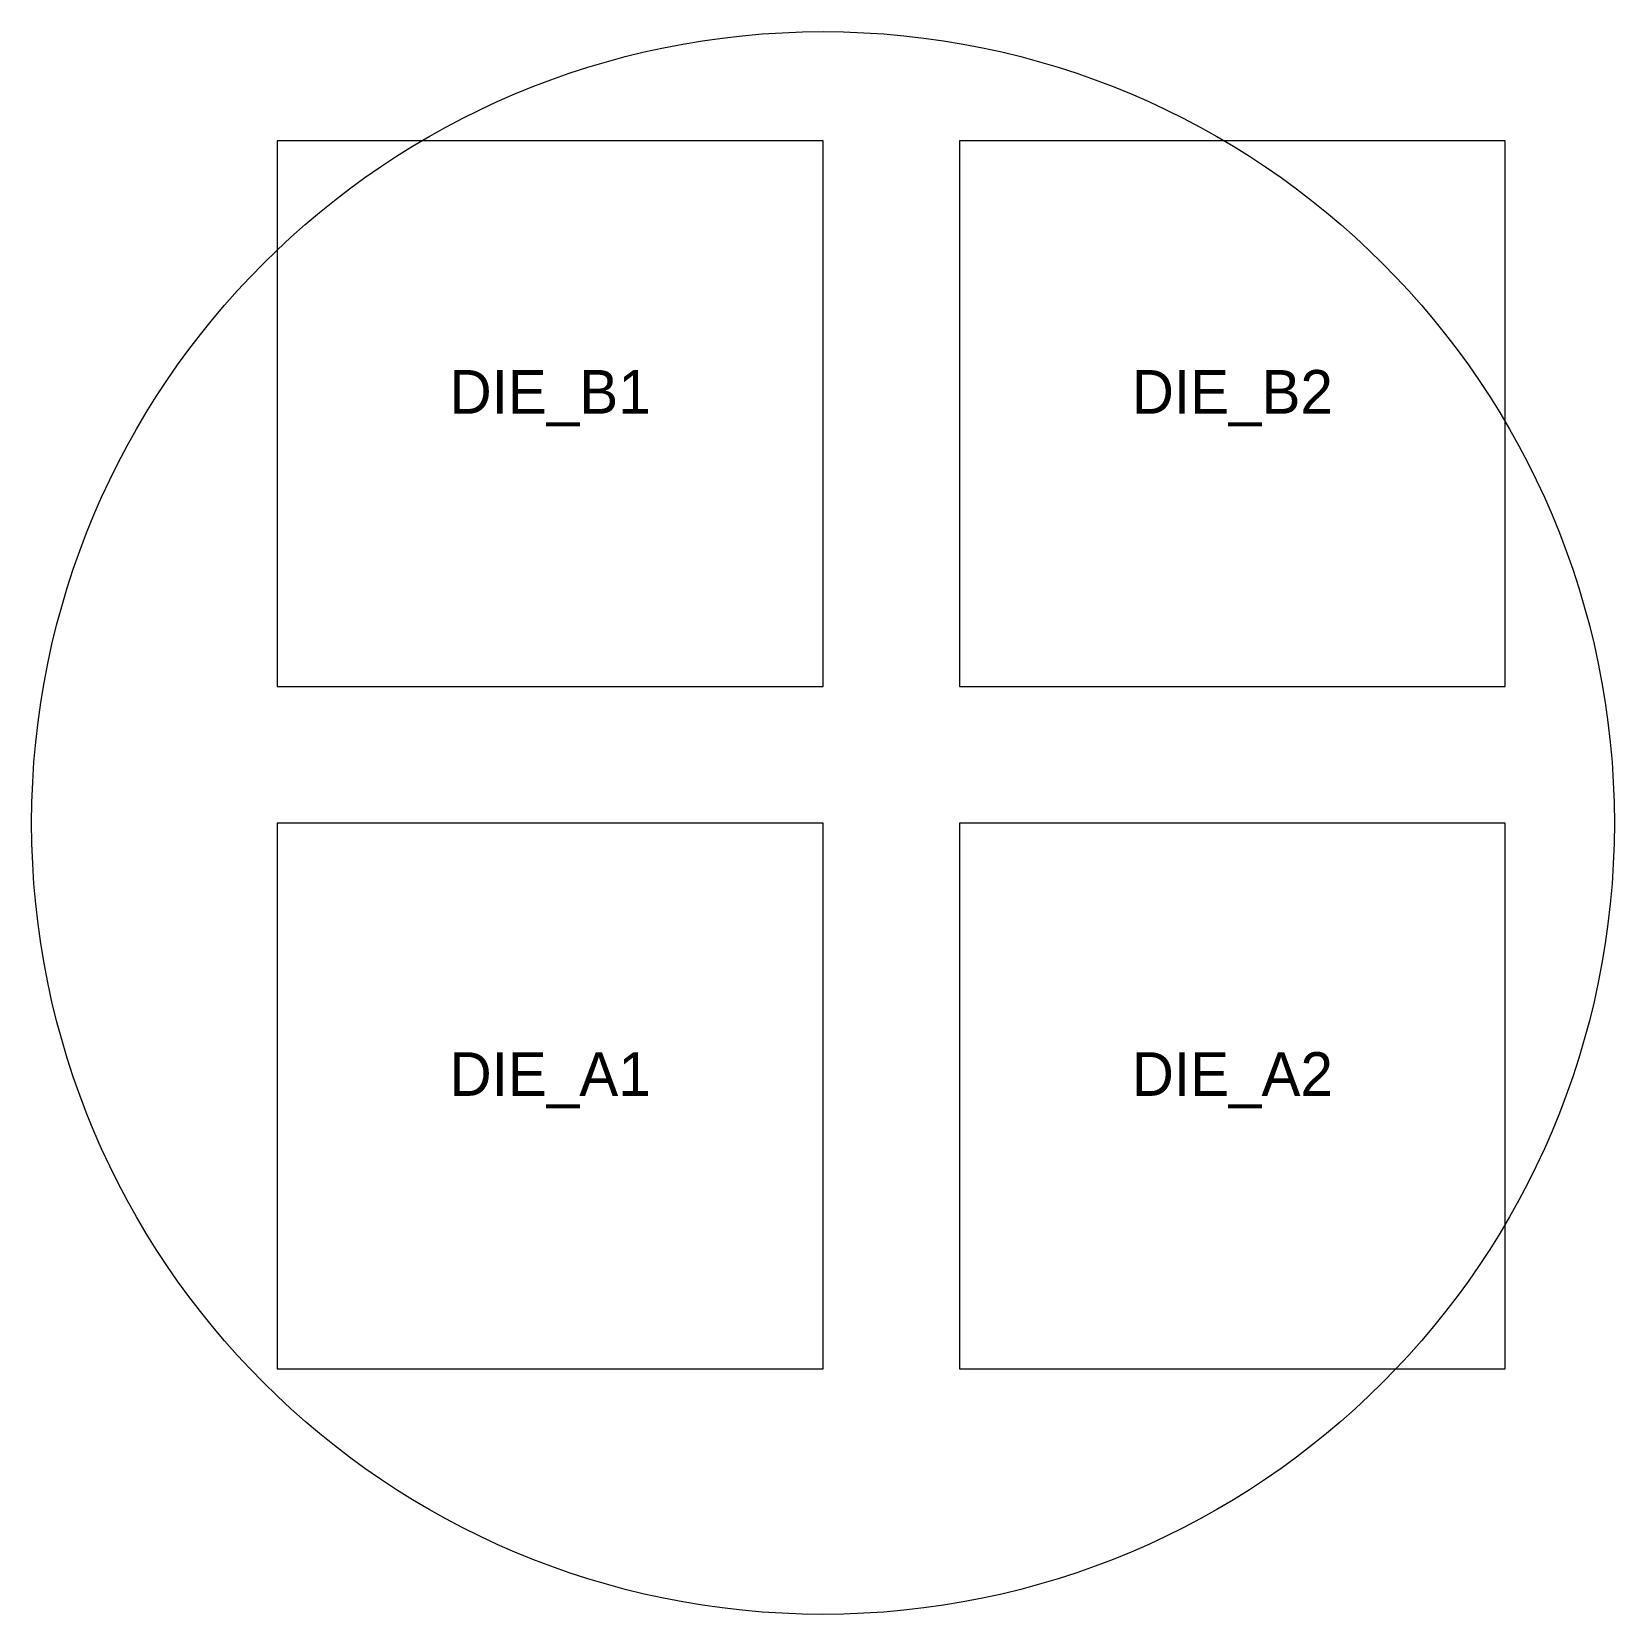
# Model space of a CAD drawing. Header units: inches. Extents: x 5 to 295, y 5 to 295.
import ezdxf
from ezdxf.enums import TextEntityAlignment as Align

# ---------------------------------------------------------------- set-up
doc = ezdxf.new("R2010")
doc.units = ezdxf.units.IN
doc.header["$MEASUREMENT"] = 0
doc.layers.get('0').update_dxf_attribs({"linetype": 'CONTINUOUS', "lineweight": 0})
doc.layers.add('DIE_BOUNDARY', color=1, linetype='CONTINUOUS', lineweight=0)

msp = doc.modelspace()

# ---------------------------------------------------------------- linework, layer by layer
msp.add_circle((150, 150), 145)
at = {"layer": 'DIE_BOUNDARY'}
for points in [[(50, 175), (150, 175), (150, 275), (50, 275)], [(175, 175), (275, 175), (275, 275), (175, 275)], [(50, 50), (150, 50), (150, 150), (50, 150)], [(175, 50), (275, 50), (275, 150), (175, 150)]]:
    msp.add_lwpolyline(points, close=True, dxfattribs=at)

# ---------------------------------------------------------------- texts
for s, p in [('DIE_B1', (100, 225)), ('DIE_B2', (225, 225)), ('DIE_A1', (100, 100)), ('DIE_A2', (225, 100))]:
    msp.add_text(s, height=8, dxfattribs=at).set_placement(p, align=Align.CENTER)

doc.saveas('drawing.dxf')
